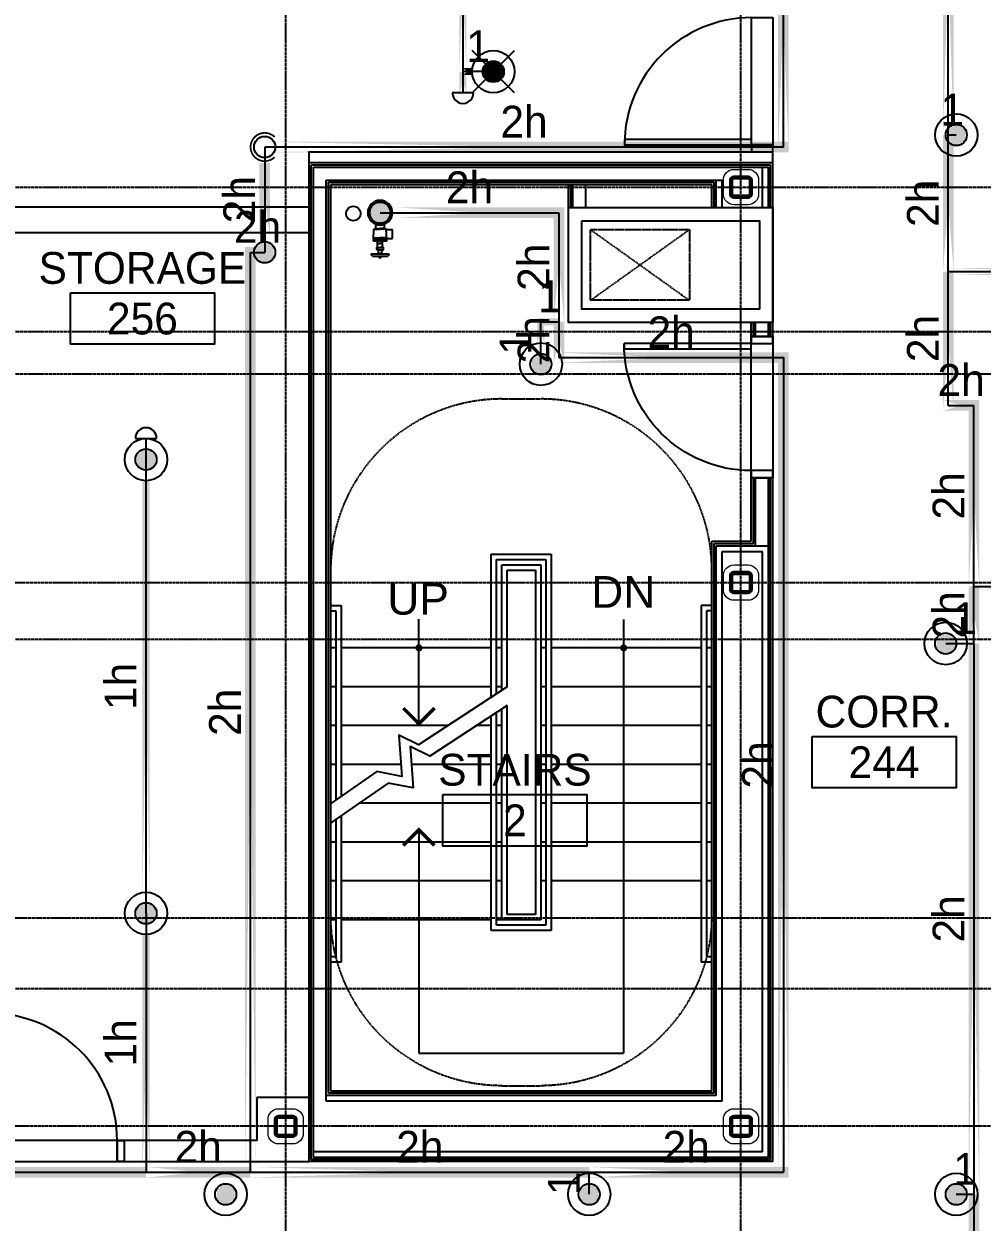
# Model space of a CAD drawing. Header units: inches. Extents: x -6955 to 13123, y -1334 to 3701.
# Drawn here: x 3025.4 to 3296.9, y 1672.5 to 2011.8 of the extents above; entities that cross this region are included whole.
import ezdxf
from ezdxf.enums import TextEntityAlignment as Align

# ---------------------------------------------------------------- set-up
doc = ezdxf.new("R2010")
doc.units = ezdxf.units.IN
doc.header["$MEASUREMENT"] = 0
doc.linetypes.add('CENTER2', pattern=[1.125, 0.75, -0.125, 0.125, -0.125])
doc.linetypes.add('HIDDEN2', pattern=[0.1875, 0.125, -0.0625])
for name, color, linetype, lineweight in [('A-Anno-Text', 7, 'Continuous', 25), ('A-Detl-Hatch', 1, 'Continuous', 18), ('A-Detl-Wide', 2, 'Continuous', 35), ('S-Detl-Hatch', 1, 'Continuous', 18)]:
    doc.layers.add(name, color=color, linetype=linetype, lineweight=lineweight)
for name, color, linetype in [('A-Door', 7, 'Continuous'), ('A-Door-Head', 8, 'Continuous'), ('A-Flor-Hral', 7, 'Continuous'), ('A-Flor-Strs', 8, 'Continuous'), ('A-Grid(SmallScale)', 11, 'CENTER2'), ('A-HVAC', 6, 'HIDDEN2'), ('A-Tag-Rm(Scale)', 7, 'Continuous'), ('A-Wall-Full', 7, 'Continuous'), ('A-Wall-Hatch', 15, 'Continuous'), ('details', 7, 'Continuous'), ('headdn', 7, 'Continuous'), ('PIPEBL', 4, 'Continuous'), ('pipemn', 6, 'Continuous'), ('PIPESPC', 7, 'Continuous'), ('S-Grid-Iden', 7, 'Continuous'), ('spk-cap', 7, 'Continuous'), ('spk-pipedrop', 7, 'Continuous'), ('spk-piperise', 7, 'Continuous'), ('TIDYPIPE', 7, 'Continuous')]:
    doc.layers.add(name, color=color, linetype=linetype)
doc.styles.add('G1DIM', font='arial.ttf')
doc.styles.add('PIPE', font='PIPE.SHX')

# ---------------------------------------------------------------- blocks, each defined once
blk = doc.blocks.new('A$C6DF4342F')
at = {"layer": 'A-HVAC'}
for p, q in [((3.92, 6.13), (31.92, -13.87)), ((3.92, -13.87), (31.92, 6.13))]:
    blk.add_line(p, q, dxfattribs=at)
blk.add_lwpolyline([(3.92, 6.13), (31.92, 6.13), (31.92, -13.87), (3.92, -13.87)], close=True, dxfattribs=at)
blk = doc.blocks.new('Door 36in')
blk.add_lwpolyline([(0, 36), (1.5, 36), (1.5, 0), (0, 0)], close=True)
blk.add_arc((0, 0), 36, 0, 90)
blk = doc.blocks.new('st clearance 1')
at = {"linetype": 'HIDDEN2'}
blk.add_line((19.5, 48.5), (30.5, 48.5), dxfattribs=at)
for centre, start, end in [((19.5, 0), 90, 178.2277), ((30.5, 0), 1.7723, 90)]:
    blk.add_arc(centre, 48.5, start, end, dxfattribs=at)
blk = doc.blocks.new('*U40')
at = {"layer": 'A-Detl-Hatch'}
h = blk.add_hatch(dxfattribs=at)
h.set_pattern_fill('ANSI32', color=256, scale=6, style=0)
h.set_pattern_definition([(45, (-3, 0), (-1.591, 1.591), []), (45, (-1.9393, 0), (-1.591, 1.591), [])])
edge = h.paths.add_edge_path(flags=0)
edge.add_line((-2, -0.5), (2, -0.5))
edge.add_arc((2, -1), 0.5, 0, 90, ccw=False)
edge.add_line((2.5, -1), (2.5, -5))
edge.add_arc((2, -5), 0.5, -90, 0, ccw=False)
edge.add_line((2, -5.5), (-2, -5.5))
edge.add_arc((-2, -5), 0.5, 180, 270, ccw=False)
edge.add_line((-2.5, -5), (-2.5, -1))
edge.add_arc((-2, -1), 0.5, 90, 180, ccw=False)
edge = h.paths.add_edge_path(flags=0)
edge.add_line((-2, 0), (2, 0))
edge.add_arc((2, -1), 1, 0, 90, ccw=False)
edge.add_line((3, -1), (3, -5))
edge.add_arc((2, -5), 1, -90, 0, ccw=False)
edge.add_line((2, -6), (-2, -6))
edge.add_arc((-2, -5), 1, 180, 270, ccw=False)
edge.add_line((-3, -5), (-3, -1))
edge.add_arc((-2, -1), 1, 90, 180, ccw=False)
at = {"color": 0, "linetype": 'ByBlock'}
for points in [[(-2, 0), (2, 0, -0.414214), (3, -1), (3, -5, -0.414214), (2, -6), (-2, -6, -0.414214), (-3, -5), (-3, -1, -0.414214)], [(-2, -0.5), (2, -0.5, -0.414214), (2.5, -1), (2.5, -5, -0.414214), (2, -5.5), (-2, -5.5, -0.414214), (-2.5, -5), (-2.5, -1, -0.414214)]]:
    blk.add_lwpolyline(points, format="xyb", close=True, dxfattribs=at)
blk = doc.blocks.new('HSS 6X6')
at = {"layer": 'S-Detl-Hatch'}
blk.add_lwpolyline([(13836.95, -7384.91), (13840.95, -7384.91, -0.414214), (13843.95, -7387.91), (13843.95, -7391.91, -0.414214), (13840.95, -7394.91), (13836.95, -7394.91, -0.414214), (13833.95, -7391.91), (13833.95, -7387.91, -0.414214)], format="xyb", close=True, dxfattribs=at)
at = {"layer": 'A-Detl-Wide'}
blk.add_blockref('*U40', (13838.95, -7386.91), dxfattribs=at)
blk = doc.blocks.new('36in door')
blk.add_lwpolyline([(-1.5, -36), (0, -36), (0, 0), (-1.5, 0)], close=True)
blk.add_arc((0, 0), 36, 180, 270)
blk = doc.blocks.new('storage 3')
at = {"layer": 'A-Door'}
for points in [[(-92.37, 6), (-90.37, 6), (-90.37, 0), (-92.37, 0)], [(-54.37, 6), (-52.37, 6), (-52.37, 0), (-54.37, 0)]]:
    blk.add_lwpolyline(points, close=True, dxfattribs=at)
at = {"layer": 'A-Door-Head'}
blk.add_lwpolyline([(-54.37, 6), (-90.37, 6), (-90.37, 0), (-54.37, 0)], close=True, dxfattribs=at)
at = {"layer": 'A-Wall-Full'}
for p, q in [((0, 18.13), (-14.75, 18.13)), ((-90.37, 6), (-90.37, 0)), ((-54.37, 6), (-54.37, 0)), ((-96.62, 0), (-90.37, 0)), ((-54.37, 0), (0, 0))]:
    blk.add_line(p, q, dxfattribs=at)
for points in [[(-90.37, 6), (-92.37, 6), (-92.37, 59.9), (-88.26, 59.9), (-88.26, 78.11), (-92.37, 78.11), (-92.37, 263.17), (0, 263.17)], [(-14.75, 18.13), (-14.75, 6), (-54.37, 6)]]:
    blk.add_lwpolyline(points, dxfattribs=at)
at = {"layer": 'A-Door', "rotation": 180}
blk.add_blockref('36in door', (-90.37, 6), dxfattribs=at)
blk = doc.blocks.new('Rm Tag')
blk.add_lwpolyline([(-0.2124, 0.0759), (0.2124, 0.0759), (0.2124, -0.0759), (-0.2124, -0.0759)], close=True)
for p in [(0, 0.2858), (0, 0.1493), (0, 0)]:
    blk.add_attdef('XXX', text='', height=0.0938).set_placement(p, align=Align.MIDDLE_CENTER)
blk = doc.blocks.new('vbb')
for p, q in [((-12.94, -6.65), (-12.94, -11.03)), ((-20.48, -10.59), (-20.48, -12.34)), ((-17.98, -12.34), (-20.48, -12.34)), ((-17.98, -10.7), (-17.98, -12.34))]:
    blk.add_line(p, q)
for points in [[(-13.57, -6.34), (-13.57, -11.34)], [(-20.73, -7.59), (-21.98, -7.59)], [(-20.73, -10.09), (-21.98, -10.09)], [(-20.61, -7.09), (-20.73, -7.59), (-20.73, -8.84)], [(-20.61, -10.59), (-20.73, -10.09), (-20.73, -8.84)], [(-17.62, -7.04), (-17.62, -6.96), (-20.61, -7.09)], [(-20.61, -7.09), (-20.61, -8.84)], [(-20.61, -10.59), (-20.61, -8.84)], [(-18.1, -6.98), (-18.1, -8.84)], [(-18.1, -10.69), (-18.1, -8.84)], [(-17.51, -7.04), (-17.62, -7.04)], [(-17.62, -7.04), (-17.62, -8.84)], [(-17.62, -10.64), (-17.62, -8.84)], [(-17.28, -6.96), (-17.51, -6.96), (-17.51, -8.84)], [(-17.28, -10.71), (-17.51, -10.71), (-17.51, -8.84)], [(-17.14, -8.11), (-17.28, -6.96), (-17.28, -8.84)], [(-17.14, -9.56), (-17.28, -10.71), (-17.28, -8.84)], [(-15.35, -8.11), (-17.14, -8.11), (-17.14, -8.84)], [(-15.35, -9.56), (-17.14, -9.56), (-17.14, -8.84)], [(-16.55, -8.11), (-16.55, -8.84)], [(-16.55, -9.56), (-16.55, -8.84)], [(-14.74, -8.38), (-14.74, -8.84)], [(-14.74, -9.3), (-14.74, -8.84)], [(-13.65, -8.49), (-13.65, -8.84)], [(-13.65, -9.19), (-13.65, -8.84)], [(-12.94, -8.38), (-12.82, -8.38), (-12.82, -8.84)], [(-12.94, -9.3), (-12.82, -9.3), (-12.82, -8.84)], [(-17.62, -10.64), (-17.62, -10.71), (-20.61, -10.59)], [(-17.51, -10.64), (-17.62, -10.64)]]:
    blk.add_lwpolyline(points)
for points in [[(-13.57, -8.49), (-13.65, -8.49), (-13.65, -8.38), (-14.74, -8.38), (-14.74, -8.18, 0.214855), (-14.87, -7.89), (-15.35, -7.89), (-15.35, -8.84)], [(-13.57, -9.19), (-13.65, -9.19), (-13.65, -9.3), (-14.74, -9.3), (-14.74, -9.5, -0.214855), (-14.87, -9.79), (-15.35, -9.79), (-15.35, -8.84)], [(-12.82, -8.47, -0.424993), (-12.48, -8.84, -0.928807)], [(-12.82, -9.21, 0.424993), (-12.48, -8.84, 0.928807)]]:
    blk.add_lwpolyline(points, format="xyb")
for radius in [3.5, 3]:
    blk.add_circle((-25.25, -8.84), radius)
for centre, start, end in [((-13.5, -6.98), 30.868, 96.1522), ((-13.5, -10.69), 263.8478, 329.132)]:
    blk.add_arc(centre, 0.649, start, end)
blk = doc.blocks.new('dpend2')
for p, q in [((-6, -6), (6, 6)), ((6, -6), (-6, 6))]:
    blk.add_line(p, q)
for radius in [6, 3]:
    blk.add_circle((0, 0), radius)
for points in [[(0, 0), (-3, 0), (-2.08, 2.07)], [(0, 0), (-3, 0), (-2.08, -2.07)], [(0, 0), (0, 3), (-2.12, 2.14)], [(0, 0), (0, -3), (-2.12, -2.14)], [(0, 0), (0, 3), (2.12, 2.14)], [(0, 0), (3, 0), (2.08, 2.07)], [(0, 0), (3, 0), (2.08, -2.07)], [(0, 0), (0, -3), (2.12, -2.14)]]:
    blk.add_solid(points)
blk = doc.blocks.new('dpend1')
for radius in [6, 3]:
    blk.add_circle((0, 0), radius)
for points in [[(0.01, 2.97), (-2.53, -1.59), (-2.62, 1.36)], [(0.01, 2.97), (-2.49, -1.59), (2.52, -1.59)], [(2.52, -1.59), (0.01, 2.97), (2.6, 1.47)], [(2.52, -1.59), (-2.53, -1.59), (0.01, -2.98)]]:
    blk.add_solid(points)
blk = doc.blocks.new('drop')
blk.add_circle((0, 0), 3)
for points in [[(0.01, 2.97), (-2.53, -1.59), (-2.62, 1.36)], [(0.01, 2.97), (-2.49, -1.59), (2.52, -1.59)], [(2.52, -1.59), (0.01, 2.97), (2.6, 1.47)], [(2.52, -1.59), (-2.53, -1.59), (0.01, -2.98)]]:
    blk.add_solid(points)
blk = doc.blocks.new('PIPESPC')
at = {"layer": 'PIPESPC', "style": 'PIPE', "width": 0.9}
blk.add_attdef('SIZE', text='', height=9, dxfattribs=at).set_placement((0, 4.02), align=Align.CENTER)
at = {"layer": 'PIPESPC', "style": 'PIPE', "flags": 1}
blk.add_attdef('SCHED', (25.3, 3.89), '', height=9, dxfattribs=at)
blk = doc.blocks.new('CAP')
blk.add_line((0, 3), (0, -3))
blk.add_arc((0, 0), 3, 270, 90)
blk = doc.blocks.new('rise')
blk.add_circle((0, 0), 3)
blk = doc.blocks.new('TIDYRUN')
at = {"const_width": 0.5}
blk.add_lwpolyline([(-2.83, 2.83, -2.414214), (-2.83, -2.83, -1.737895)], format="xyb", dxfattribs=at)

msp = doc.modelspace()

# ---------------------------------------------------------------- linework, layer by layer
msp.add_circle((3118.7598, 1958.0822), 2.0625)
at = {"layer": 'A-Anno-Text'}
for p, q in [((3137.3397, 1813.5924), (3137.3397, 1843.1915)), ((3195.3397, 1843.0773), (3195.3397, 1720.2773)), ((3137.3397, 1783.5494), (3137.3397, 1720.2773)), ((3137.3397, 1720.2773), (3195.3397, 1720.2773))]:
    msp.add_line(p, q, dxfattribs=at)
at = {"layer": 'A-Anno-Text', "const_width": 1}
for points in [[(3137.3397, 1835.5773, -1), (3137.3397, 1834.5773, -1)], [(3195.3397, 1835.5773, -1), (3195.3397, 1834.5773, -1)]]:
    msp.add_lwpolyline(points, format="xyb", close=True, dxfattribs=at)
for points in [[(3141.7635, 1818.0163), (3137.3397, 1813.5924), (3132.9158, 1818.0163)], [(3141.7635, 1779.1256), (3137.3397, 1783.5494), (3132.9158, 1779.1256)]]:
    msp.add_lwpolyline(points, dxfattribs=at)
at = {"layer": 'A-Door'}
for points in [[(3237.5897, 1975.5773), (3237.5897, 1977.5773), (3231.5897, 1977.5773), (3231.5897, 1975.5773)], [(3231.4647, 1921.2773), (3237.5897, 1921.2773), (3237.5897, 1923.2773), (3231.4647, 1923.2773)], [(3231.4647, 1883.2773), (3237.5897, 1883.2773), (3237.5897, 1885.2773), (3231.4647, 1885.2773)]]:
    msp.add_lwpolyline(points, close=True, dxfattribs=at)
at = {"layer": 'A-Door-Head'}
for points in [[(3237.5897, 2013.5773), (3237.5897, 1977.5773), (3231.5897, 1977.5773), (3231.5897, 2013.5773)], [(3231.4647, 1923.2773), (3237.5897, 1923.2773), (3237.5897, 1883.2773), (3231.4647, 1883.2773)]]:
    msp.add_lwpolyline(points, close=True, dxfattribs=at)
at = {"layer": 'A-Flor-Hral'}
for p, q in [((3157.8397, 1821.1264), (3157.8397, 1861.5773)), ((3157.8397, 1861.5773), (3174.8397, 1861.5773)), ((3159.3397, 1822.11), (3159.3397, 1860.0773)), ((3159.3397, 1860.0773), (3173.3397, 1860.0773)), ((3173.3397, 1860.0773), (3173.3397, 1756.5773)), ((3174.8397, 1861.5773), (3174.8397, 1755.0773)), ((3160.8397, 1823.0937), (3160.8397, 1858.5773)), ((3160.8397, 1858.5773), (3171.8397, 1858.5773)), ((3162.3397, 1824.0773), (3162.3397, 1857.0773)), ((3162.3397, 1857.0773), (3170.3397, 1857.0773)), ((3170.3397, 1857.0773), (3170.3397, 1759.5773)), ((3171.8397, 1858.5773), (3171.8397, 1758.0773)), ((3112.3397, 1847.0773), (3115.3397, 1847.0773)), ((3115.3397, 1847.0773), (3115.3397, 1793.0458)), ((3217.3397, 1847.0773), (3217.3397, 1746.0773)), ((3220.3397, 1847.0773), (3217.3397, 1847.0773)), ((3112.3397, 1845.5773), (3113.8397, 1845.5773)), ((3113.8397, 1845.5773), (3113.8397, 1792.005)), ((3218.8397, 1845.5773), (3218.8397, 1747.5773)), ((3220.3397, 1845.5773), (3218.8397, 1845.5773)), ((3162.3397, 1759.5773), (3162.3397, 1818.7415)), ((3157.8397, 1755.0773), (3157.8397, 1815.7906)), ((3159.3397, 1756.5773), (3159.3397, 1816.7742)), ((3160.8397, 1758.0773), (3160.8397, 1817.7579)), ((3113.8397, 1786.5464), (3113.8397, 1747.5773)), ((3115.3397, 1787.5872), (3115.3397, 1746.0773)), ((3171.8397, 1758.0773), (3160.8397, 1758.0773)), ((3170.3397, 1759.5773), (3162.3397, 1759.5773)), ((3174.8397, 1755.0773), (3157.8397, 1755.0773)), ((3173.3397, 1756.5773), (3159.3397, 1756.5773)), ((3113.8397, 1747.5773), (3112.3397, 1747.5773)), ((3220.3397, 1747.5773), (3218.8397, 1747.5773)), ((3115.3397, 1746.0773), (3112.3397, 1746.0773)), ((3220.3397, 1746.0773), (3217.3397, 1746.0773))]:
    msp.add_line(p, q, dxfattribs=at)
for points in [[(3162.3397, 1824.0773), (3137.2374, 1807.6161), (3131.6862, 1810.3506), (3132.4596, 1798.6285), (3125.4034, 1800.0289), (3112.3397, 1790.9642)], [(3162.3397, 1818.7415), (3140.4599, 1804.3935), (3134.9087, 1807.128), (3135.6822, 1795.4059), (3128.6259, 1796.8063), (3112.3397, 1785.5055)]]:
    msp.add_lwpolyline(points, dxfattribs=at)
at = {"layer": 'A-Flor-Strs'}
for p, q in [((3113.8397, 1835.0773), (3112.3397, 1835.0773)), ((3157.8397, 1835.0773), (3115.3397, 1835.0773)), ((3160.8397, 1835.0773), (3159.3397, 1835.0773)), ((3173.3397, 1835.0773), (3171.8397, 1835.0773)), ((3217.3397, 1835.0773), (3174.8397, 1835.0773)), ((3220.3397, 1835.0773), (3218.8397, 1835.0773)), ((3113.8397, 1824.0773), (3112.3397, 1824.0773)), ((3157.8397, 1824.0773), (3115.3397, 1824.0773)), ((3160.8397, 1824.0773), (3159.3397, 1824.0773)), ((3173.3397, 1824.0773), (3171.8397, 1824.0773)), ((3217.3397, 1824.0773), (3174.8397, 1824.0773)), ((3220.3397, 1824.0773), (3218.8397, 1824.0773)), ((3113.8397, 1813.0773), (3112.3397, 1813.0773)), ((3145.5654, 1813.0773), (3115.3397, 1813.0773)), ((3157.8397, 1813.0773), (3153.7022, 1813.0773)), ((3160.8397, 1813.0773), (3159.3397, 1813.0773)), ((3173.3397, 1813.0773), (3171.8397, 1813.0773)), ((3217.3397, 1813.0773), (3174.8397, 1813.0773)), ((3220.3397, 1813.0773), (3218.8397, 1813.0773)), ((3113.8397, 1802.0773), (3112.3397, 1802.0773)), ((3132.2321, 1802.0773), (3115.3397, 1802.0773)), ((3157.8397, 1802.0773), (3135.242, 1802.0773)), ((3160.8397, 1802.0773), (3159.3397, 1802.0773)), ((3173.3397, 1802.0773), (3171.8397, 1802.0773)), ((3217.3397, 1802.0773), (3174.8397, 1802.0773)), ((3220.3397, 1802.0773), (3218.8397, 1802.0773)), ((3157.8397, 1791.0773), (3120.3695, 1791.0773)), ((3160.8397, 1791.0773), (3159.3397, 1791.0773)), ((3173.3397, 1791.0773), (3171.8397, 1791.0773)), ((3217.3397, 1791.0773), (3174.8397, 1791.0773)), ((3220.3397, 1791.0773), (3218.8397, 1791.0773)), ((3113.8397, 1780.0773), (3112.3397, 1780.0773)), ((3157.8397, 1780.0773), (3115.3397, 1780.0773)), ((3160.8397, 1780.0773), (3159.3397, 1780.0773)), ((3173.3397, 1780.0773), (3171.8397, 1780.0773)), ((3217.3397, 1780.0773), (3174.8397, 1780.0773)), ((3220.3397, 1780.0773), (3218.8397, 1780.0773)), ((3113.8397, 1769.0773), (3112.3397, 1769.0773)), ((3157.8397, 1769.0773), (3115.3397, 1769.0773)), ((3160.8397, 1769.0773), (3159.3397, 1769.0773)), ((3173.3397, 1769.0773), (3171.8397, 1769.0773)), ((3217.3397, 1769.0773), (3174.8397, 1769.0773)), ((3220.3397, 1769.0773), (3218.8397, 1769.0773)), ((3113.8397, 1758.0773), (3112.3397, 1758.0773)), ((3157.8397, 1758.0773), (3115.3397, 1758.0773)), ((3160.8397, 1758.0773), (3159.3397, 1758.0773))]:
    msp.add_line(p, q, dxfattribs=at)
at = {"layer": 'A-Grid(SmallScale)'}
for p, q in [((3099.5897, 1223.6428), (3099.5897, 3132.3201)), ((3228.5897, 1223.6428), (3228.5897, 3132.3201)), ((-6.4103, 1965.5773), (3801.5897, 1965.5773)), ((3801.5897, 1912.5773), (-6.4103, 1912.5773)), ((17.7045, 1853.5773), (3801.5897, 1853.5773)), ((-6.4103, 1837.5773), (3801.5897, 1837.5773)), ((19.3911, 1758.5773), (3801.5897, 1758.5773)), ((-6.4103, 1738.5773), (3801.5897, 1738.5773)), ((3799.5897, 1699.5773), (8.3999, 1699.5773))]:
    msp.add_line(p, q, dxfattribs=at)
msp.add_lwpolyline([(3801.5897, 1924.5773), (18.5272, 1924.5773), (6.4647, 1939.3898), (-40.7853, 1939.3898)], dxfattribs=at)
at = {"layer": 'A-Wall-Full'}
for p, q in [((3106.2147, 1689.5773), (3106.2147, 1975.5773)), ((3231.5897, 1977.5773), (3231.5897, 1975.5773)), ((3231.5897, 1977.5773), (3237.5897, 1977.5773)), ((3237.5897, 1977.5773), (3237.5897, 1976.6957)), ((3237.5897, 1923.2773), (3237.5897, 1975.5773)), ((3237.5897, 1972.4523), (3106.2147, 1972.4523)), ((3112.3397, 1709.5773), (3112.3397, 1966.3273)), ((3112.3397, 1966.3273), (3220.3397, 1966.3273)), ((3179.7153, 1959.7773), (3179.7153, 1966.3273)), ((3220.3397, 1959.7773), (3220.3397, 1966.3273)), ((3018.7072, 1959.9923), (3106.2147, 1959.9923)), ((3231.4647, 1923.2773), (3231.4647, 1927.2773)), ((3231.4647, 1923.2773), (3237.5897, 1923.2773)), ((3231.4647, 1883.2773), (3237.5897, 1883.2773)), ((3231.4647, 1865.2773), (3231.4647, 1883.2773)), ((3237.5897, 1689.5773), (3237.5897, 1883.2773)), ((3220.3397, 1865.2773), (3231.4647, 1865.2773)), ((3220.3397, 1709.5773), (3220.3397, 1865.2773)), ((3220.3397, 1709.5773), (3112.3397, 1709.5773)), ((3237.5897, 1689.5773), (3106.2147, 1689.5773))]:
    msp.add_line(p, q, dxfattribs=at)
msp.add_lwpolyline([(3106.2147, 1959.9923), (3106.2147, 1975.5773), (3237.5897, 1975.5773)], dxfattribs=at)
for points in [[(3179.7153, 1959.7773), (3237.5916, 1959.7773), (3237.5916, 1927.2773), (3179.7153, 1927.2773)], [(3183.4653, 1956.0273), (3233.8416, 1956.0273), (3233.8416, 1931.0273), (3183.4653, 1931.0273)]]:
    msp.add_lwpolyline(points, close=True, dxfattribs=at)
at = {"layer": 'A-Wall-Hatch'}
for p, q in [((3106.8397, 1690.2023), (3106.8397, 1971.8273)), ((3236.9647, 1971.8273), (3106.8397, 1971.8273)), ((3236.9647, 1959.7773), (3236.9647, 1971.8273)), ((3107.4647, 1690.7023), (3107.4647, 1971.2023)), ((3107.4647, 1971.2023), (3236.3397, 1971.2023)), ((3234.7147, 1959.7773), (3234.7147, 1971.2023)), ((3236.3397, 1959.7773), (3236.3397, 1971.2023)), ((3111.0897, 1706.7023), (3111.0897, 1967.5773)), ((3111.0897, 1967.5773), (3223.2147, 1967.5773)), ((3111.7147, 1708.9523), (3111.7147, 1966.9523)), ((3111.7147, 1966.9523), (3220.9647, 1966.9523)), ((3180.3403, 1959.7773), (3180.3403, 1966.3273)), ((3180.9653, 1959.7773), (3180.9653, 1966.3273)), ((3184.5903, 1959.7773), (3184.5903, 1966.3273)), ((3220.9647, 1959.7773), (3220.9647, 1966.9523)), ((3221.5897, 1959.7773), (3221.5897, 1967.5773)), ((3223.2147, 1959.7773), (3223.2147, 1967.5773)), ((3232.0897, 1923.2773), (3232.0897, 1927.2773)), ((3232.7147, 1923.2773), (3232.7147, 1927.2773)), ((3236.3397, 1923.2773), (3236.3397, 1927.2773)), ((3236.9647, 1923.2773), (3236.9647, 1927.2773)), ((3232.0897, 1864.6523), (3232.0897, 1883.2773)), ((3232.7147, 1864.0273), (3232.7147, 1883.2773)), ((3236.3397, 1690.7023), (3236.3397, 1883.2773)), ((3236.9647, 1690.2023), (3236.9647, 1883.2773)), ((3220.9647, 1708.9523), (3220.9647, 1864.6523)), ((3220.9647, 1864.6523), (3232.0897, 1864.6523)), ((3221.5897, 1708.3273), (3221.5897, 1864.0273)), ((3221.5897, 1864.0273), (3236.3397, 1864.0273)), ((3223.2147, 1706.7023), (3223.2147, 1862.4023)), ((3223.2147, 1862.4023), (3234.7147, 1862.4023)), ((3234.7147, 1692.3273), (3234.7147, 1862.4023)), ((3221.5897, 1708.3273), (3111.0897, 1708.3273)), ((3220.9647, 1708.9523), (3111.7147, 1708.9523)), ((3223.2147, 1706.7023), (3111.0897, 1706.7023)), ((3236.9647, 1690.2023), (3106.8397, 1690.2023)), ((3234.7147, 1692.3273), (3107.4647, 1692.3273)), ((3236.3397, 1690.7023), (3107.4647, 1690.7023))]:
    msp.add_line(p, q, dxfattribs=at)
at = {"layer": 'Defpoints'}
msp.add_point((3112.3397, 1955.5773), dxfattribs=at)
at = {"layer": 'PIPEBL'}
for p, q in [((3149.8057, 2046.2869), (3149.8057, 1998.2869)), ((3158.4305, 1998.2869), (3149.8057, 1998.2869)), ((3149.8057, 1998.2869), (3149.8057, 1992.2869)), ((3289.5897, 1980.3201), (3287.327, 1980.3201)), ((3287.327, 1941.6552), (3353.7732, 1941.6552)), ((3171.9022, 1915.4273), (3171.9022, 1927.4273)), ((3171.9022, 1927.4273), (3177.015, 1927.4273)), ((3060.0272, 1888.4198), (3060.0272, 1894.4198)), ((3060.0272, 1759.8998), (3060.0272, 1888.4198)), ((3294.5897, 1852.5023), (3346.2247, 1852.5023)), ((3286.5897, 1836.3201), (3294.5897, 1836.3201)), ((3060.0272, 1759.8998), (3060.0272, 1686.5773)), ((3185.5897, 1680.3201), (3185.5897, 1686.5773)), ((3289.5897, 1680.3201), (3294.5897, 1680.3201))]:
    msp.add_line(p, q, dxfattribs=at)
at = {"layer": 'pipemn'}
for p, q in [((3287.327, 1980.3201), (3287.327, 2076.3201)), ((3240.5897, 1976.9242), (3240.5897, 2051.9276)), ((3287.327, 1941.6552), (3287.327, 1980.3201)), ((3240.5897, 1976.9242), (3093.648, 1976.9242)), ((3093.648, 1976.9242), (3093.648, 1947.0989)), ((3126.3397, 1958.3273), (3177.015, 1958.3273)), ((3177.015, 1958.3273), (3177.015, 1927.4273)), ((3089.5897, 1686.5773), (3089.5897, 1947.0989)), ((3089.5897, 1947.0989), (3093.648, 1947.0989)), ((3287.327, 1903.7471), (3287.327, 1941.6552)), ((3177.015, 1927.4273), (3177.015, 1917.2737)), ((3177.015, 1917.2737), (3240.5897, 1917.2737)), ((3240.5897, 1917.2737), (3240.5897, 1686.5773)), ((3287.327, 1903.7471), (3294.5897, 1903.7471)), ((3294.5897, 1852.5023), (3294.5897, 1903.7471)), ((3294.5897, 1836.3201), (3294.5897, 1852.5023)), ((3294.5897, 1836.3201), (3294.5897, 1680.3201)), ((2948.9647, 1686.5773), (3060.0272, 1686.5773)), ((3060.0272, 1686.5773), (3089.5897, 1686.5773)), ((3089.5897, 1686.5773), (3185.5897, 1686.5773)), ((3185.5897, 1686.5773), (3240.5897, 1686.5773)), ((3294.5897, 1680.3201), (3294.5897, 1658.4387))]:
    msp.add_line(p, q, dxfattribs=at)
at = {"layer": 'TIDYPIPE', "color": 7}
for points, const_width in [([(3287.327, 1980.3201), (3287.327, 2076.3201)], 3), ([(3240.5897, 1975.4242), (3240.5897, 2051.9276)], 3), ([(3149.8057, 1998.2869), (3149.8057, 2046.2869)], 2), ([(3149.8057, 1992.2869), (3149.8057, 1998.2869)], 2), ([(3149.8057, 1998.2869), (3152.4305, 1998.2869)], 2), ([(3287.327, 1941.6552), (3287.327, 1980.3201)], 3), ([(3093.648, 1976.9242), (3242.0897, 1976.9242)], 3), ([(3093.648, 1951.5989), (3093.648, 1972.4242)], 3), ([(3177.015, 1927.4273), (3177.015, 1959.8273)], 3), ([(3130.8397, 1958.3273), (3178.515, 1958.3273)], 3), ([(3089.5897, 1686.5773), (3089.5897, 1948.5989)], 3), ([(3287.327, 1902.2471), (3287.327, 1941.6552)], 3), ([(3287.327, 1941.6552), (3354.7732, 1941.6552)], 2), ([(3170.9022, 1927.4273), (3177.015, 1927.4273)], 2), ([(3171.9022, 1921.4273), (3171.9022, 1928.4273)], 2), ([(3177.015, 1915.7737), (3177.015, 1927.4273)], 3), ([(3175.515, 1917.2737), (3242.0897, 1917.2737)], 3), ([(3240.5897, 1685.0773), (3240.5897, 1918.7737)], 3), ([(3285.827, 1903.7471), (3296.0897, 1903.7471)], 3), ([(3294.5897, 1852.5023), (3294.5897, 1905.2471)], 3), ([(3060.0272, 1765.8998), (3060.0272, 1882.4198)], 2), ([(3294.5897, 1836.3201), (3294.5897, 1852.5023)], 3), ([(3294.5897, 1852.5023), (3394.9645, 1852.5023)], 2), ([(3294.5897, 1680.3201), (3294.5897, 1836.3201)], 3), ([(3060.0272, 1686.5773), (3060.0272, 1753.8998)], 2), ([(2948.9647, 1686.5773), (3060.0272, 1686.5773)], 3), ([(3060.0272, 1686.5773), (3089.5897, 1686.5773)], 3), ([(3089.5897, 1686.5773), (3185.5897, 1686.5773)], 3), ([(3185.5897, 1686.5773), (3242.0897, 1686.5773)], 3), ([(3294.5897, 1658.4387), (3294.5897, 1680.3201)], 3)]:
    msp.add_lwpolyline(points, close=True, dxfattribs=dict(at, const_width=const_width))

# ---------------------------------------------------------------- block references
msp.add_blockref('storage 3', (3106.2147, 1689.5773))
at = {"layer": 'A-Door', "extrusion": (0, 0, -1), "xscale": -1, "zscale": -1, "rotation": 90}
msp.add_blockref('36in door', (-3231.5897, 1977.5773), dxfattribs=at)
at = {"layer": 'A-Door', "xscale": -1, "rotation": 90}
msp.add_blockref('Door 36in', (3231.4647, 1921.2773), dxfattribs=at)
at = {"layer": 'A-Flor-Strs', "linetype": 'HIDDEN2'}
msp.add_blockref('st clearance 1', (3141.3397, 1857.0773), dxfattribs=at)
at = {"layer": 'A-Flor-Strs', "linetype": 'HIDDEN2', "xscale": -1, "rotation": 180}
msp.add_blockref('st clearance 1', (3141.3397, 1759.5773), dxfattribs=at)
at = {"layer": 'A-HVAC'}
msp.add_blockref('A$C6DF4342F', (3182.042, 1947.4012), dxfattribs=at)
at = {"layer": 'A-Tag-Rm(Scale)'}
ref = msp.add_blockref('Rm Tag', (3059.0008, 1928.3559), dxfattribs=dict(at, xscale=96, yscale=96, zscale=96))
ref.add_attrib('XXX', 'STORAGE', dxfattribs={"layer": '0', "height": 9}).set_placement((3059.0008, 1942.6868), align=Align.MIDDLE_CENTER)
ref.add_attrib('XXX', '256', dxfattribs={"layer": '0', "height": 9}).set_placement((3059.0008, 1928.3559), align=Align.MIDDLE_CENTER)
ref = msp.add_blockref('Rm Tag', (3269.1189, 1802.7042), dxfattribs=dict(at, xscale=96, yscale=96, zscale=96))
ref.add_attrib('XXX', 'CORR.', dxfattribs={"layer": '0', "height": 9}).set_placement((3269.1189, 1817.0351), align=Align.MIDDLE_CENTER)
ref.add_attrib('XXX', '244', dxfattribs={"layer": '0', "height": 9}).set_placement((3269.1189, 1802.7042), align=Align.MIDDLE_CENTER)
ref = msp.add_blockref('Rm Tag', (3164.5445, 1786.2379), dxfattribs=dict(at, xscale=96, yscale=96, zscale=96))
ref.add_attrib('XXX', 'STAIRS', dxfattribs={"layer": '0', "height": 9}).set_placement((3164.5445, 1800.5689), align=Align.MIDDLE_CENTER)
ref.add_attrib('XXX', '2', dxfattribs={"layer": '0', "height": 9}).set_placement((3164.5445, 1786.2379), align=Align.MIDDLE_CENTER)
at = {"layer": 'details', "xscale": -1, "rotation": 90}
msp.add_blockref('vbb', (3117.5007, 1933.0808), dxfattribs=at)
at = {"layer": 'headdn'}
for name, p in [('dpend2', (3158.4305, 1998.2869)), ('dpend1', (3289.5897, 1980.3201)), ('dpend1', (3171.9022, 1915.4273)), ('dpend1', (3060.0272, 1888.4198)), ('dpend1', (3286.5897, 1836.3201)), ('dpend1', (3060.0272, 1759.8998)), ('dpend1', (3082.5976, 1680.3201)), ('dpend1', (3185.5897, 1680.3201)), ('dpend1', (3289.5897, 1680.3201))]:
    msp.add_blockref(name, p, dxfattribs=at)
at = {"layer": 'PIPESPC'}
ref = msp.add_blockref('PIPESPC', (3154.1181, 1998.2869), dxfattribs=at)
ref.add_attrib('SIZE', '1', dxfattribs={"color": 0, "height": 9, "style": 'PIPE'}).set_placement((3154.1181, 1998.2869), align=Align.BOTTOM_CENTER)
ref = msp.add_blockref('PIPESPC', (3288.4584, 1980.3201), dxfattribs=at)
ref.add_attrib('SIZE', '1', dxfattribs={"color": 0, "height": 9, "style": 'PIPE'}).set_placement((3288.4584, 1980.3201), align=Align.BOTTOM_CENTER)
ref = msp.add_blockref('PIPESPC', (3167.1189, 1976.9242), dxfattribs=at)
ref.add_attrib('SIZE', '2h', dxfattribs={"color": 0, "height": 9, "style": 'PIPE'}).set_placement((3167.1189, 1976.9242), align=Align.BOTTOM_CENTER)
ref = msp.add_blockref('PIPESPC', (3151.6773, 1958.3273), dxfattribs=at)
ref.add_attrib('SIZE', '2h', dxfattribs={"color": 0, "height": 9, "style": 'PIPE'}).set_placement((3151.6773, 1958.3273), align=Align.BOTTOM_CENTER)
ref = msp.add_blockref('PIPESPC', (3093.648, 1962.0116), dxfattribs=dict(at, rotation=90))
ref.add_attrib('SIZE', '2h', dxfattribs={"color": 0, "height": 9, "rotation": 90, "style": 'PIPE'}).set_placement((3093.648, 1962.0116), align=Align.BOTTOM_CENTER)
ref = msp.add_blockref('PIPESPC', (3287.327, 1960.9876), dxfattribs=dict(at, rotation=90))
ref.add_attrib('SIZE', '2h', dxfattribs={"color": 0, "height": 9, "rotation": 90, "style": 'PIPE'}).set_placement((3287.327, 1960.9876), align=Align.BOTTOM_CENTER)
ref = msp.add_blockref('PIPESPC', (3091.6189, 1947.0989), dxfattribs=at)
ref.add_attrib('SIZE', '2h', dxfattribs={"color": 0, "height": 9, "style": 'PIPE'}).set_placement((3091.6189, 1947.0989), align=Align.BOTTOM_CENTER)
ref = msp.add_blockref('PIPESPC', (3177.015, 1942.8773), dxfattribs=dict(at, rotation=90))
ref.add_attrib('SIZE', '2h', dxfattribs={"color": 0, "height": 9, "rotation": 90, "style": 'PIPE'}).set_placement((3177.015, 1942.8773), align=Align.BOTTOM_CENTER)
ref = msp.add_blockref('PIPESPC', (3174.4586, 1927.4273), dxfattribs=at)
ref.add_attrib('SIZE', '1', dxfattribs={"color": 0, "height": 9, "style": 'PIPE'}).set_placement((3174.4586, 1927.4273), align=Align.BOTTOM_CENTER)
ref = msp.add_blockref('PIPESPC', (3177.015, 1922.3505), dxfattribs=dict(at, rotation=90))
ref.add_attrib('SIZE', '2h', dxfattribs={"color": 0, "height": 9, "rotation": 90, "style": 'PIPE'}).set_placement((3177.015, 1922.3505), align=Align.BOTTOM_CENTER)
ref = msp.add_blockref('PIPESPC', (3208.8023, 1917.2737), dxfattribs=at)
ref.add_attrib('SIZE', '2h', dxfattribs={"color": 0, "height": 9, "style": 'PIPE'}).set_placement((3208.8023, 1917.2737), align=Align.BOTTOM_CENTER)
ref = msp.add_blockref('PIPESPC', (3287.327, 1922.7011), dxfattribs=dict(at, rotation=90))
ref.add_attrib('SIZE', '2h', dxfattribs={"color": 0, "height": 9, "rotation": 90, "style": 'PIPE'}).set_placement((3287.327, 1922.7011), align=Align.BOTTOM_CENTER)
ref = msp.add_blockref('PIPESPC', (3171.9022, 1921.4273), dxfattribs=dict(at, rotation=90))
ref.add_attrib('SIZE', '1', dxfattribs={"color": 0, "height": 9, "rotation": 90, "style": 'PIPE'}).set_placement((3171.9022, 1921.4273), align=Align.BOTTOM_CENTER)
ref = msp.add_blockref('PIPESPC', (3290.9584, 1903.7471), dxfattribs=at)
ref.add_attrib('SIZE', '2h', dxfattribs={"color": 0, "height": 9, "style": 'PIPE'}).set_placement((3290.9584, 1903.7471), align=Align.BOTTOM_CENTER)
ref = msp.add_blockref('PIPESPC', (3294.5897, 1878.1247), dxfattribs=dict(at, rotation=90))
ref.add_attrib('SIZE', '2h', dxfattribs={"color": 0, "height": 9, "rotation": 90, "style": 'PIPE'}).set_placement((3294.5897, 1878.1247), align=Align.BOTTOM_CENTER)
ref = msp.add_blockref('PIPESPC', (3294.5897, 1844.4112), dxfattribs=dict(at, rotation=90))
ref.add_attrib('SIZE', '2h', dxfattribs={"color": 0, "height": 9, "rotation": 90, "style": 'PIPE'}).set_placement((3294.5897, 1844.4112), align=Align.BOTTOM_CENTER)
ref = msp.add_blockref('PIPESPC', (3292.0897, 1836.3201), dxfattribs=at)
ref.add_attrib('SIZE', '1', dxfattribs={"color": 0, "height": 9, "style": 'PIPE'}).set_placement((3292.0897, 1836.3201), align=Align.BOTTOM_CENTER)
ref = msp.add_blockref('PIPESPC', (3060.0272, 1824.1598), dxfattribs=dict(at, rotation=90))
ref.add_attrib('SIZE', '1h', dxfattribs={"color": 0, "height": 9, "rotation": 90, "style": 'PIPE'}).set_placement((3060.0272, 1824.1598), align=Align.BOTTOM_CENTER)
ref = msp.add_blockref('PIPESPC', (3089.5897, 1816.8381), dxfattribs=dict(at, rotation=90))
ref.add_attrib('SIZE', '2h', dxfattribs={"color": 0, "height": 9, "rotation": 90, "style": 'PIPE'}).set_placement((3089.5897, 1816.8381), align=Align.BOTTOM_CENTER)
ref = msp.add_blockref('PIPESPC', (3240.5897, 1801.9255), dxfattribs=dict(at, rotation=90))
ref.add_attrib('SIZE', '2h', dxfattribs={"color": 0, "height": 9, "rotation": 90, "style": 'PIPE'}).set_placement((3240.5897, 1801.9255), align=Align.BOTTOM_CENTER)
ref = msp.add_blockref('PIPESPC', (3294.5897, 1758.3201), dxfattribs=dict(at, rotation=90.00000000000061))
ref.add_attrib('SIZE', '2h', dxfattribs={"color": 0, "height": 9, "rotation": 90, "style": 'PIPE'}).set_placement((3294.5897, 1758.3201), align=Align.BOTTOM_CENTER)
ref = msp.add_blockref('PIPESPC', (3060.0272, 1723.2386), dxfattribs=dict(at, rotation=90))
ref.add_attrib('SIZE', '1h', dxfattribs={"color": 0, "height": 9, "rotation": 90, "style": 'PIPE'}).set_placement((3060.0272, 1723.2386), align=Align.BOTTOM_CENTER)
ref = msp.add_blockref('PIPESPC', (3074.8084, 1686.5773), dxfattribs=at)
ref.add_attrib('SIZE', '2h', dxfattribs={"color": 0, "height": 9, "style": 'PIPE'}).set_placement((3074.8084, 1686.5773), align=Align.BOTTOM_CENTER)
ref = msp.add_blockref('PIPESPC', (3137.5897, 1686.5773), dxfattribs=at)
ref.add_attrib('SIZE', '2h', dxfattribs={"color": 0, "height": 9, "style": 'PIPE'}).set_placement((3137.5897, 1686.5773), align=Align.BOTTOM_CENTER)
ref = msp.add_blockref('PIPESPC', (3213.0897, 1686.5773), dxfattribs=at)
ref.add_attrib('SIZE', '2h', dxfattribs={"color": 0, "height": 9, "style": 'PIPE'}).set_placement((3213.0897, 1686.5773), align=Align.BOTTOM_CENTER)
ref = msp.add_blockref('PIPESPC', (3292.0897, 1680.3201), dxfattribs=at)
ref.add_attrib('SIZE', '1', dxfattribs={"color": 0, "height": 9, "style": 'PIPE'}).set_placement((3292.0897, 1680.3201), align=Align.BOTTOM_CENTER)
ref = msp.add_blockref('PIPESPC', (3185.5897, 1683.4487), dxfattribs=dict(at, rotation=90))
ref.add_attrib('SIZE', '1', dxfattribs={"color": 0, "height": 9, "rotation": 90, "style": 'PIPE'}).set_placement((3185.5897, 1683.4487), align=Align.BOTTOM_CENTER)
at = {"layer": 'S-Grid-Iden'}
for p in [(-10610.36, 9355.4864), (-10610.36, 9243.4864), (-10739.36, 9089.4864), (-10610.36, 9089.4864), (-10610.36, 9089.4864)]:
    msp.add_blockref('HSS 6X6', p, dxfattribs=at)
at = {"layer": 'spk-cap'}
for p, rotation in [((3149.8057, 1992.2869), 270.0000000000834), ((3060.0272, 1894.4198), 90.00000000002773)]:
    msp.add_blockref('CAP', p, dxfattribs=dict(at, rotation=rotation))
at = {"layer": 'spk-pipedrop', "rotation": 180.0000000000556}
msp.add_blockref('drop', (3126.3397, 1958.3273), dxfattribs=at)
at = {"layer": 'spk-pipedrop'}
msp.add_blockref('drop', (3093.648, 1947.0989), dxfattribs=at)
at = {"layer": 'spk-piperise', "rotation": 180.0000000000556}
msp.add_blockref('rise', (3093.648, 1976.9242), dxfattribs=at)
at = {"layer": 'TIDYPIPE', "rotation": 180}
msp.add_blockref('TIDYRUN', (3093.648, 1976.9242), dxfattribs=at)

# ---------------------------------------------------------------- texts
at = {"layer": 'A-Anno-Text', "char_height": 9, "attachment_point": 3, "style": 'G1DIM'}
for s, insert in [('UP', (3145.8495, 1853.4761)), ('DN', (3204.3144, 1855.4261))]:
    msp.add_mtext(s, dxfattribs=dict(at, insert=insert))

doc.saveas('drawing.dxf')
